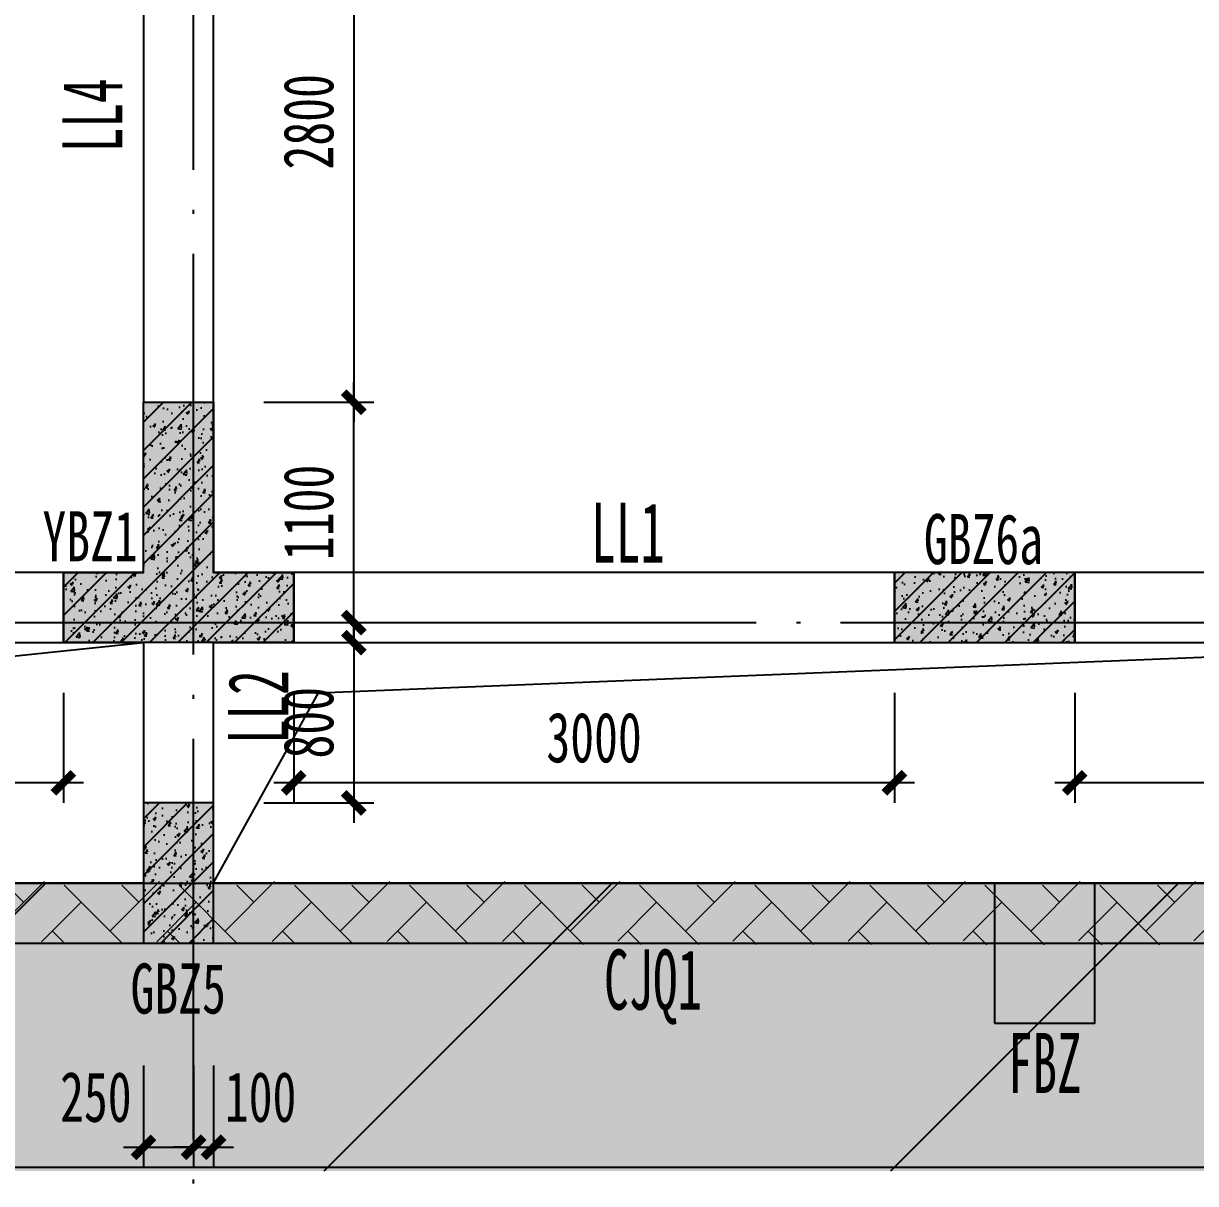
# Model space of a CAD drawing. Extents: x -3200781797 to -8106663, y 494714 to 1244925.
# Drawn here: x -8168100 to -8162247, y 519439 to 525230 of the extents above; entities that cross this region are included whole.
import ezdxf
from ezdxf.xclip import XClip

# ---------------------------------------------------------------- set-up
doc = ezdxf.new("R2010")
doc.units = 0
doc.header["$LTSCALE"] = 1000
doc.header["$MEASUREMENT"] = 0
doc.header["$XCLIPFRAME"] = 0
for name, pattern in [('3#-轴线$0$DOTE', [2.4200000000000004, 2, -0.2, 0.02, -0.2]), ('3#4#5#模板$0$CONTINOUS', [0]), ('DASH', [0.35, 0.25, -0.1])]:
    doc.linetypes.add(name, pattern=pattern)
doc.layers.get('Defpoints').update_dxf_attribs({"color": 30, "linetype": 'DASH'})
for name, color, linetype in [('3#-B1$0$S-SLAB-HOLE', 5, 'Continuous'), ('3#-B1$0$S-WALL', 40, 'Continuous'), ('3#-B1$0$S-WALL-BEAM', 120, 'Continuous'), ('3#-B1$0$S-WALL-HATC', 253, 'Continuous'), ('3#-轴线$0$A-ANNO-DOTE', 10, '3#-轴线$0$DOTE'), ('3#4#5#模板$0$S-ANNO-TEXT', 7, 'Continuous'), ('3#4#5#模板$0$S-SLAB-TEXT', 120, 'Continuous'), ('3#4#5#模板$0$S-WALL-COLU', 252, '3#4#5#模板$0$CONTINOUS'), ('3#4#5#模板$0$S-WALL-COLU-HATC', 16, 'Continuous'), ('3#4#5#模板$0$THIN', 7, 'Continuous'), ('DIM', 3, 'Continuous'), ('S-PC-FQ-WYQ', 4, 'Continuous'), ('S-WALL-BEAM-TEXT', 2, 'Continuous'), ('S-WALL-COLU-TEXT', 2, 'Continuous'), ('S-WALL-DIMS', 50, 'Continuous'), ('地库模板$0$HATCH', 254, 'Continuous'), ('地库模板$0$pt墙体$0$WALL', 7, 'Continuous'), ('地库模板$0$PUB_HATCH', 16, 'Continuous'), ('地库模板$0$墙体$0$墙体$0$墙体$0$A-WALL-CONC', 40, 'Continuous'), ('地库模板$0$柱子$0$柱子$0$柱子$0$A-COLU-CONC', 9, 'Continuous')]:
    doc.layers.add(name, color=color, linetype=linetype)
for name, color, linetype, lineweight in [('WALL-TEXT', 2, 'Continuous', 25), ('地库模板$0$S-SLAB-LOWE-HATC', 193, 'Continuous', 18), ('地库模板$0$S-WALL-CCAD-IPW', 150, 'Continuous', 15)]:
    doc.layers.add(name, color=color, linetype=linetype, lineweight=lineweight)
doc.styles.add('TSSD_Dimension', font='', dxfattribs={"width": 0.7})
doc.styles.add('楷体', font='', dxfattribs={"width": 0.6})
doc.styles.add('楷体GB312', font='', dxfattribs={"width": 0.8})
doc.styles.get('TSSD_Dimension').set_extended_font_data('KaiTi_GB2312')
doc.styles.get('楷体').set_extended_font_data('KaiTi_GB2312')
doc.styles.get('楷体GB312').set_extended_font_data('楷体_GB2312')
doc.dimstyles.new('TSSD_100_100', dxfattribs={"dimtxt": 250, "dimasz": 100, "dimexe": 100, "dimexo": 250, "dimgap": 100, "dimtad": 1, "dimdec": 0, "dimzin": 0, "dimdsep": 46, "dimtxsty": 'TSSD_Dimension', "dimblk": 'ARCHTICK', "dimcen": 0, "dimdle": 100, "dimclrt": 7, "dimadec": 0, "dimazin": 0, "dimtfac": 1, "dimtdec": 0, "dimtix": 1, "dimtmove": 2, "dimatfit": 3, "dimfxl": 1, "dimtolj": 1, "dimtzin": 0, "dimarcsym": 0})

# ---------------------------------------------------------------- blocks, each defined once
blk = doc.blocks.new('q1')
at = {"layer": 'WALL-TEXT', "style": '楷体', "width": 0.6}
blk.add_text('CJQ1', height=300, dxfattribs=at).set_placement((-8162483.955774874, 456858.0599124731))
blk = doc.blocks.new('_ArchTick')
at = {"color": 0, "linetype": 'ByBlock', "const_width": 0.4}
blk.add_lwpolyline([(-0.5, -0.5), (0.5, 0.5)], dxfattribs=at)
blk = doc.blocks.new('*D272')
at = {"layer": 'Defpoints', "color": 0, "transparency": 16777216}
for p in [(-8166750.435511564, 522139.3897460625), (-8163750.435511564, 522139.3897460625), (-8166750.435511564, 521439.3897460625)]:
    blk.add_point(p, dxfattribs=at)
at = {"layer": 'S-WALL-DIMS', "color": 0, "lineweight": -2, "transparency": 16777216}
for p, q in [((-8166750.435511564, 521889.3897460625), (-8166750.435511564, 521339.3897460625)), ((-8163750.435511564, 521889.3897460625), (-8163750.435511564, 521339.3897460625)), ((-8163650.435511564, 521439.3897460625), (-8166850.435511564, 521439.3897460625))]:
    blk.add_line(p, q, dxfattribs=at)
at = {"layer": 'S-WALL-DIMS', "color": 0, "lineweight": -2, "transparency": 16777216, "xscale": 100, "yscale": 100, "zscale": 100, "rotation": 180}
blk.add_blockref('_ArchTick', (-8166750.435511564, 521439.3897460625), dxfattribs=at)
at = {"layer": 'S-WALL-DIMS', "color": 0, "lineweight": -2, "transparency": 16777216, "xscale": 100, "yscale": 100, "zscale": 100}
blk.add_blockref('_ArchTick', (-8163750.435511564, 521439.3897460625), dxfattribs=at)
at = {"layer": 'S-WALL-DIMS', "color": 7, "transparency": 16777216, "insert": (-8165250.435511564, 521664.3897460625), "char_height": 250, "attachment_point": 5, "style": 'TSSD_Dimension'}
blk.add_mtext('\\A1;3000', dxfattribs=at)
blk = doc.blocks.new('*D112')
at = {"layer": 'Defpoints', "color": 0, "transparency": 16777216}
for p in [(-8170100.435511564, 522139.3897460625), (-8167900.435511564, 522139.3897460625), (-8170100.435511564, 521439.3897460625)]:
    blk.add_point(p, dxfattribs=at)
at = {"layer": 'S-WALL-DIMS', "color": 0, "lineweight": -2, "transparency": 16777216}
for p, q in [((-8170100.435511564, 521889.3897460625), (-8170100.435511564, 521339.3897460625)), ((-8167900.435511564, 521889.3897460625), (-8167900.435511564, 521339.3897460625)), ((-8167800.435511564, 521439.3897460625), (-8170200.435511564, 521439.3897460625))]:
    blk.add_line(p, q, dxfattribs=at)
at = {"layer": 'S-WALL-DIMS', "color": 0, "lineweight": -2, "transparency": 16777216, "xscale": 100, "yscale": 100, "zscale": 100, "rotation": 180}
blk.add_blockref('_ArchTick', (-8170100.435511564, 521439.3897460625), dxfattribs=at)
at = {"layer": 'S-WALL-DIMS', "color": 0, "lineweight": -2, "transparency": 16777216, "xscale": 100, "yscale": 100, "zscale": 100}
blk.add_blockref('_ArchTick', (-8167900.435511564, 521439.3897460625), dxfattribs=at)
at = {"layer": 'S-WALL-DIMS', "color": 7, "transparency": 16777216, "insert": (-8169000.435511564, 521664.3897460625), "char_height": 250, "attachment_point": 5, "style": 'TSSD_Dimension'}
blk.add_mtext('\\A1;2200', dxfattribs=at)
blk = doc.blocks.new('*D144')
at = {"layer": 'Defpoints', "color": 0, "transparency": 16777216}
for p in [(-8162850.435511564, 522139.3897460625), (-8160850.435511563, 522139.3897460625), (-8162850.435511564, 521439.3897460625)]:
    blk.add_point(p, dxfattribs=at)
at = {"layer": 'S-WALL-DIMS', "color": 0, "lineweight": -2, "transparency": 16777216}
for p, q in [((-8162850.435511564, 521889.3897460625), (-8162850.435511564, 521339.3897460625)), ((-8160850.435511563, 521889.3897460625), (-8160850.435511563, 521339.3897460625)), ((-8160750.435511563, 521439.3897460625), (-8162950.435511564, 521439.3897460625))]:
    blk.add_line(p, q, dxfattribs=at)
at = {"layer": 'S-WALL-DIMS', "color": 0, "lineweight": -2, "transparency": 16777216, "xscale": 100, "yscale": 100, "zscale": 100, "rotation": 180}
blk.add_blockref('_ArchTick', (-8162850.435511564, 521439.3897460625), dxfattribs=at)
at = {"layer": 'S-WALL-DIMS', "color": 0, "lineweight": -2, "transparency": 16777216, "xscale": 100, "yscale": 100, "zscale": 100}
blk.add_blockref('_ArchTick', (-8160850.435511563, 521439.3897460625), dxfattribs=at)
at = {"layer": 'S-WALL-DIMS', "color": 7, "transparency": 16777216, "insert": (-8161850.435511563, 521664.3897460625), "char_height": 250, "attachment_point": 5, "style": 'TSSD_Dimension'}
blk.add_mtext('\\A1;2000', dxfattribs=at)
blk = doc.blocks.new('*D195')
at = {"layer": 'Defpoints', "color": 0, "transparency": 16777216}
for p in [(-8167150.435511568, 522139.3897460627), (-8167150.435511568, 521339.3897460627), (-8166450.435511646, 521339.3897460627)]:
    blk.add_point(p, dxfattribs=at)
at = {"layer": 'S-WALL-DIMS', "color": 0, "lineweight": -2, "transparency": 16777216}
for p, q in [((-8166450.435511646, 522239.3897460627), (-8166450.435511646, 521239.3897460627)), ((-8166900.435511568, 522139.3897460627), (-8166350.435511646, 522139.3897460627)), ((-8166900.435511568, 521339.3897460627), (-8166350.435511646, 521339.3897460627))]:
    blk.add_line(p, q, dxfattribs=at)
at = {"layer": 'S-WALL-DIMS', "color": 0, "lineweight": -2, "transparency": 16777216, "xscale": 100, "yscale": 100, "zscale": 100}
for p, rotation in [((-8166450.435511646, 522139.3897460627), 90), ((-8166450.435511646, 521339.3897460627), 270)]:
    blk.add_blockref('_ArchTick', p, dxfattribs=dict(at, rotation=rotation))
at = {"layer": 'S-WALL-DIMS', "color": 7, "transparency": 16777216, "insert": (-8166675.435511644, 521739.3897460649), "char_height": 250, "attachment_point": 5, "rotation": 90, "style": 'TSSD_Dimension'}
blk.add_mtext('\\A1;800', dxfattribs=at)
blk = doc.blocks.new('*D64')
at = {"layer": 'Defpoints', "color": 0, "transparency": 16777216}
for p in [(-8167150.435511568, 526139.3897460627), (-8167150.435511568, 523339.3897460627), (-8166450.435511646, 523339.3897460627)]:
    blk.add_point(p, dxfattribs=at)
at = {"layer": 'S-WALL-DIMS', "color": 0, "lineweight": -2, "transparency": 16777216}
for p, q in [((-8166450.435511646, 526239.3897460627), (-8166450.435511646, 523239.3897460627)), ((-8166900.435511568, 526139.3897460627), (-8166350.435511646, 526139.3897460627)), ((-8166900.435511568, 523339.3897460627), (-8166350.435511646, 523339.3897460627))]:
    blk.add_line(p, q, dxfattribs=at)
at = {"layer": 'S-WALL-DIMS', "color": 0, "lineweight": -2, "transparency": 16777216, "xscale": 100, "yscale": 100, "zscale": 100}
for p, rotation in [((-8166450.435511646, 526139.3897460627), 90), ((-8166450.435511646, 523339.3897460627), 270)]:
    blk.add_blockref('_ArchTick', p, dxfattribs=dict(at, rotation=rotation))
at = {"layer": 'S-WALL-DIMS', "color": 7, "transparency": 16777216, "insert": (-8166675.435511644, 524739.3897460649), "char_height": 250, "attachment_point": 5, "rotation": 90, "style": 'TSSD_Dimension'}
blk.add_mtext('\\A1;2800', dxfattribs=at)
blk = doc.blocks.new('*D66')
at = {"layer": 'Defpoints', "color": 0, "transparency": 16777216}
for p in [(-8167150.435511568, 523339.3897460627), (-8166450.435511646, 523339.3897460627), (-8167150.435511568, 522239.3897460627)]:
    blk.add_point(p, dxfattribs=at)
at = {"layer": 'S-WALL-DIMS', "color": 0, "lineweight": -2, "transparency": 16777216}
for p, q in [((-8166450.435511646, 522139.3897460627), (-8166450.435511646, 523439.3897460627)), ((-8166900.435511568, 523339.3897460627), (-8166350.435511646, 523339.3897460627)), ((-8166900.435511568, 522239.3897460627), (-8166350.435511646, 522239.3897460627))]:
    blk.add_line(p, q, dxfattribs=at)
at = {"layer": 'S-WALL-DIMS', "color": 0, "lineweight": -2, "transparency": 16777216, "xscale": 100, "yscale": 100, "zscale": 100}
for p, rotation in [((-8166450.435511646, 523339.3897460627), 90), ((-8166450.435511646, 522239.3897460627), 270)]:
    blk.add_blockref('_ArchTick', p, dxfattribs=dict(at, rotation=rotation))
at = {"layer": 'S-WALL-DIMS', "color": 7, "transparency": 16777216, "insert": (-8166675.435511644, 522789.3897460649), "char_height": 250, "attachment_point": 5, "rotation": 90, "style": 'TSSD_Dimension'}
blk.add_mtext('\\A1;1100', dxfattribs=at)
blk = doc.blocks.new('xpl-3#')
at = {"layer": 'S-WALL-BEAM-TEXT', "style": '楷体', "width": 0.6}
blk.add_text('FBZ', height=300, dxfattribs=at).set_placement((-8157597.115279887, 462727.6628574653))
blk = doc.blocks.new('an-3-b1')
at = {"layer": 'S-WALL-COLU-TEXT', "style": '楷体GB312', "width": 0.7}
for s, p in [('YBZ1', (-7968005.244015201, 522545.0610582524)), ('GBZ6a', (-7963603.754885375, 522531.2153511853)), ('GBZ5', (-7967565.174452743, 520287.5591502151))]:
    blk.add_text(s, height=250, dxfattribs=at).set_placement(p)
blk = doc.blocks.new('*D876')
at = {"layer": 'Defpoints', "color": 0, "transparency": 16777216}
for p in [(41050, -113649.4747134217), (41300, -113649.4747134217), (41300, -114307.5941339161)]:
    blk.add_point(p, dxfattribs=at)
at = {"layer": 'DIM', "color": 0, "lineweight": -2, "transparency": 16777216}
for p, q in [((41050, -113899.4747134217), (41050, -114407.5941339161)), ((41300, -113899.4747134217), (41300, -114407.5941339161)), ((40950, -114307.5941339161), (41400, -114307.5941339161))]:
    blk.add_line(p, q, dxfattribs=at)
at = {"layer": 'DIM', "color": 0, "lineweight": -2, "transparency": 16777216, "xscale": 100, "yscale": 100, "zscale": 100, "rotation": 180}
blk.add_blockref('_ArchTick', (41050, -114307.5941339161), dxfattribs=at)
at = {"layer": 'DIM', "color": 0, "lineweight": -2, "transparency": 16777216, "xscale": 100, "yscale": 100, "zscale": 100}
blk.add_blockref('_ArchTick', (41300, -114307.5941339161), dxfattribs=at)
at = {"layer": 'DIM', "color": 7, "transparency": 16777216, "insert": (40811.91891891882, -114057.5941339161), "char_height": 250, "attachment_point": 5, "style": 'TSSD_Dimension'}
blk.add_mtext('\\A1;250', dxfattribs=at)
blk = doc.blocks.new('*D877')
at = {"layer": 'Defpoints', "color": 0, "transparency": 16777216}
for p in [(41300, -113649.4747134217), (41400, -113649.4747134217), (41400, -114307.5941339161)]:
    blk.add_point(p, dxfattribs=at)
at = {"layer": 'DIM', "color": 0, "lineweight": -2, "transparency": 16777216}
for p, q in [((41300, -113899.4747134217), (41300, -114407.5941339161)), ((41400, -113899.4747134217), (41400, -114407.5941339161)), ((41300, -114307.5941339161), (41200, -114307.5941339161)), ((41300, -114307.5941339161), (41400, -114307.5941339161)), ((41400, -114307.5941339161), (41500, -114307.5941339161))]:
    blk.add_line(p, q, dxfattribs=at)
at = {"layer": 'DIM', "color": 0, "lineweight": -2, "transparency": 16777216, "xscale": 100, "yscale": 100, "zscale": 100}
blk.add_blockref('_ArchTick', (41300, -114307.5941339161), dxfattribs=at)
at = {"layer": 'DIM', "color": 0, "lineweight": -2, "transparency": 16777216, "xscale": 100, "yscale": 100, "zscale": 100, "rotation": 180}
blk.add_blockref('_ArchTick', (41400, -114307.5941339161), dxfattribs=at)
at = {"layer": 'DIM', "color": 7, "transparency": 16777216, "insert": (41634.67567567527, -114057.5941339161), "char_height": 250, "attachment_point": 5, "style": 'TSSD_Dimension'}
blk.add_mtext('\\A1;100', dxfattribs=at)
blk = doc.blocks.new('3#-轴线')
at = {"layer": '3#-轴线$0$A-ANNO-DOTE'}
for points in [[(3450, -16100), (3450, -3200)], [(-3000, -11100), (44800, -11100)]]:
    blk.add_lwpolyline(points, dxfattribs=at)
blk = doc.blocks.new('3#-B1')
at = {"layer": '3#-B1$0$S-WALL-HATC'}
for points in [[(3362.5, -11025), (3550, -10850), (3550, -10000), (3200, -10000), (3200, -10850)], [(3200, -10850), (2799.999999999913, -10850), (2799.999999999913, -11200), (3150, -11200), (3362.5, -11025)], [(3550, -11200), (3949.999999999913, -11200), (3949.999999999913, -10850), (3550, -10850), (3362.5, -11025)], [(6950.000000000087, -11200), (7850, -11200), (7850, -10850), (6950.000000000087, -10850)], [(3150, -11200), (3550, -11200), (3362.5, -11025)], [(3550, -12400), (3550, -12000), (3200, -12000), (3200, -12400), (3383.333333333343, -12483.33333333334)], [(200, -12400), (-100, -12700), (3450, -12700), (3383.333333333343, -12483.33333333334), (3200, -12400)], [(3383.333333333343, -12483.33333333334), (3450, -12700), (10600, -12700), (10300, -12400), (3550, -12400)]]:
    blk.add_hatch(color=256, dxfattribs=at).paths.add_polyline_path(points)
at = {"layer": '3#-B1$0$S-SLAB-HOLE'}
for points in [[(200, -12400), (600.0975240743719, -11470.52820383961), (3200, -11200)], [(3550, -12400), (4073.637355633778, -11450.35212372034), (10300, -11200)]]:
    blk.add_lwpolyline(points, dxfattribs=at)
at = {"layer": '3#-B1$0$S-WALL'}
for p, q in [((3200, -10850), (3200, -10000)), ((3200, -10000), (3550, -10000)), ((3550, -10850), (3550, -10000)), ((3200, -10850), (2799.999999999913, -10850)), ((2799.999999999913, -10850), (2799.999999999913, -11200)), ((3949.999999999913, -10850), (3550, -10850)), ((3949.999999999913, -11200), (3949.999999999913, -10850)), ((7850, -10850), (6950.000000000087, -10850)), ((6950.000000000087, -10850), (6950.000000000087, -11200)), ((7850, -11200), (7850, -10850)), ((2799.999999999913, -11200), (3200, -11200)), ((3550, -11200), (3200, -11200)), ((3550, -11200), (3949.999999999913, -11200)), ((6950.000000000087, -11200), (7850, -11200)), ((3550, -12000), (3200, -12000)), ((3200, -12000), (3200, -12400)), ((3550, -12400), (3550, -12000)), ((200, -12400), (3200, -12400)), ((3550, -12400), (10300, -12400)), ((-100, -12700), (10600, -12700))]:
    blk.add_line(p, q, dxfattribs=at)
at = {"layer": '3#-B1$0$S-WALL-BEAM'}
for p, q in [((3200, -11200), (3200, -12000)), ((3550, -12000), (3550, -11200))]:
    blk.add_line(p, q, dxfattribs=at)
for points in [[(3200, -10000), (3550, -10000), (3550, -7200), (3200, -7200)], [(700, -11200), (2799.999999999913, -11200), (2799.999999999913, -10850), (700, -10850)], [(3949.999999999913, -11200), (6950.000000000087, -11200), (6950.000000000087, -10850), (3949.999999999913, -10850)], [(7850, -11200), (9850.000000001077, -11200), (9850.000000001077, -10850), (7850, -10850)]]:
    blk.add_lwpolyline(points, close=True, dxfattribs=at)
at = {"layer": '3#-B1$0$S-SLAB-HOLE'}
blk.add_blockref('3#-轴线', (0, 0), dxfattribs=at)
blk = doc.blocks.new('地库模板$0$_FZH')
blk.add_lwpolyline([(-0.5, -0.5), (0.5, -0.5), (0.5, 0.5), (-0.5, 0.5)], close=True)
at = {"layer": '地库模板$0$PUB_HATCH'}
blk.add_solid([(-0.5, -0.5), (0.5, -0.5), (-0.5, 0.5), (0.5, 0.5)], dxfattribs=at)
blk = doc.blocks.new('地库模板$0$结构柱')
at = {"layer": '地库模板$0$柱子$0$柱子$0$柱子$0$A-COLU-CONC', "xscale": 500, "yscale": 700, "zscale": 700}
blk.add_blockref('地库模板$0$_FZH', (525308349.6349589, 299494709.9501054, -6.981273956751038e-09), dxfattribs=at)
blk = doc.blocks.new('地库模板$0$B1墙')
at = {"layer": '地库模板$0$S-SLAB-LOWE-HATC'}
h = blk.add_hatch(dxfattribs=at)
h.set_pattern_fill('HEX', color=256, scale=150)
h.set_pattern_definition([(0, (4200.075412988663, -94190.0647560358), (0, 824.8889999999999), [476.25, -952.5]), (120, (4200.075412988663, -94190.0647560358), (-714.3748293023417, -412.4444999999998), [476.2499999999879, -952.4999999999759]), (59.99999999999999, (4676.325412988663, -94190.0647560358), (-714.3748293023417, 412.4445000000001), [476.25, -952.5])])
h.paths.add_polyline_path([(83900.09546113014, -73090.11121165752), (83900.09546113014, -60590.1111638546), (76700.00097072124, -60590.1111638546), (76700.00097072124, -57939.90259093046), (69050.00180190802, -57939.90259093046), (69050.00180190802, -60590.11876803637), (62250.00214743614, -60590.11851984262), (62250.00207620859, -62540.11850899458), (60050.00207614899, -62540.11850899458), (60050.00207608938, -67089.99611783028), (59250.00207608938, -67089.99611783028), (59250.00207608938, -68789.99611753225), (57450.87079411745, -68789.99611711502), (57450.00207608938, -70791.01439213753), (46249.99864882231, -70791.01439225674), (46249.99864882231, -67691.01439225674), (43599.99864882231, -67691.01439225674), (43599.99864882231, -70791.01439225674), (28299.99864882231, -70791.01439225674), (28299.99864882231, -67691.01439225674), (25649.99864882231, -67691.01439225674), (25649.99864882231, -70790.11121165752), (14949.99864882231, -70790.11121165752), (14949.99864882231, -64039.99925816059), (12950.65376424789, -64039.99925816059), (12950.65376394987, -62190.00523895025), (11300.00041282177, -62190.00643664598), (11299.99979871511, -60390.00719583035), (6300.009561240673, -60390.0037817359), (6300.006379067898, -63490.00004148483), (4200.064873576164, -63490.00525665283), (4200.075412988663, -94190.0647560358), (30500.00090563297, -94190.0647560358), (30500.00132483244, -87189.99611711502), (58400.19225078821, -87189.19145864248), (58400.19225078821, -85990.11121165752), (61200.19224727154, -85990.11121165752), (61200.19224727154, -82790.11121165752), (70400.19224727154, -82790.11121165752), (70400.19224727154, -82190.11121165752), (73800.19224727154, -82190.11121165752), (73800.19224727154, -82790.11121165752), (82300.19224727154, -82790.11121165752), (82299.77588760853, -96449.99611711502), (107150.0007142425, -96449.99611711502), (107150.0011600256, -89499.99341702461), (149099.9992355704, -89499.99610811472), (149099.9992157817, -74390.09370613098), (147500.0042831302, -74390.09392184019), (147500.0034233332, -72590.09677255154), (147249.9990915656, -72590.09624493122), (147250.002892077, -70790.11121195555), (136500.0954611301, -70790.11121165752), (136500.0954611301, -69290.11121171713), (133850.0954611301, -69290.11121171713), (133850.0954611897, -70790.11121165752), (126000.0954611301, -70790.11121165752), (126000.0954611301, -73090.11121165752), (118150.0954610705, -73090.11121165752), (118150.0954611301, -69990.11121165752), (115500.0954611301, -69990.11121165752), (115500.0954610705, -73089.99611705542), (97250.09546113014, -73089.99611711502), (97250.09546113014, -69990.11121165752), (94600.09546113014, -69990.11121165752), (94600.09546107054, -73090.11121213436)])
at = {"layer": '地库模板$0$S-WALL-CCAD-IPW'}
h = blk.add_hatch(dxfattribs=at)
h.set_pattern_fill('AR-HBONE', color=256, scale=2, style=0)
h.set_pattern_definition([(45, (-525585599.6341744, -299565550.9644977), (0, 287.3681958742129), [609.6, -203.2]), (135, (-525585455.9501744, -299565407.2804977), (2.842170943040401e-14, 287.3681958742129), [609.6, -203.2])])
h.paths.add_polyline_path([(25649.99864882231, -70790.11121165752), (25649.99864882231, -67691.01439225674), (25349.99864882231, -67691.01439225674), (25349.99864882231, -70491.01439225674), (18199.99864882231, -70491.01439225674), (15249.99864882231, -70491.01439225674), (15249.99864882231, -64039.9986115694), (14949.99864882231, -64039.99925816059), (14949.99864882231, -70791.01439225674)])
at = {"layer": '地库模板$0$S-SLAB-LOWE-HATC', "const_width": 0.5}
blk.add_lwpolyline([(58400.19225078821, -87189.19145864248), (30500.00132483244, -87189.99611711502), (30500.00090563297, -94190.0647560358), (4200.075412988663, -94190.0647560358), (4200.064873576164, -63490.00525665283), (6300.006379067898, -63490.00004148483), (6300.009561240673, -60390.0037817359), (11299.99979871511, -60390.00719583035), (11300.00041282177, -62190.00643664598), (12950.65376394987, -62190.00523895025), (12950.65376424789, -64039.99925816059), (14949.99864882231, -64039.99925816059), (14949.99864882231, -70790.11121165752), (25649.99864882231, -70790.11121165752), (25649.99864882231, -67691.01439225674), (28299.99864882231, -67691.01439225674), (28299.99864882231, -70791.01439225674), (43599.99864882231, -70791.01439225674), (43599.99864882231, -67691.01439225674), (46249.99864882231, -67691.01439225674), (46249.99864882231, -70791.01439225674), (57450.00207608938, -70791.01439213753)], dxfattribs=at)
at = {"layer": '地库模板$0$S-WALL-CCAD-IPW', "const_width": 0.25}
blk.add_lwpolyline([(15249.99864882231, -64039.9986115694), (15249.99864882231, -70491.01439225674), (18199.99864882231, -70491.01439225674), (18199.99864882231, -70491.01439225674), (25349.99864882231, -70491.01439225674), (25349.99864882231, -67691.01439225674), (25649.99864882231, -67691.01439225674), (25649.99864882231, -70790.11121165752), (14949.99864882231, -70791.01439225674), (14949.99864882231, -64039.99925816059)], close=True, dxfattribs=at)
blk = doc.blocks.new('地库模板')
at = {"layer": '地库模板$0$HATCH'}
h = blk.add_hatch(dxfattribs=at)
h.set_pattern_fill('METAL', color=256, scale=500, style=0)
h.set_pattern_definition([(45, (0, 0), (-1414.213562373095, 1414.213562373095), [])])
h.paths.add_polyline_path([(525942549.6328276, 299507559.95017), (525942549.6328232, 299505260.8459888), (525942249.6328232, 299505260.845987), (525942249.6328232, 299495059.9501054), (525932149.6328232, 299495059.95017), (525932149.6328232, 299498159.9501054), (525928899.6328232, 299498159.9501054), (525928899.6328253, 299495059.95017), (525914199.6328456, 299495059.9502311), (525914199.6328233, 299495059.95017), (525914199.6328232, 299498159.9501054), (525910949.6328232, 299498159.9501054), (525910949.6328188, 299495059.9502311), (525910949.6328232, 299495059.95017), (525900849.6328232, 299495059.95017), (525900849.6328232, 299505460.9574872), (525900549.6329122, 299505460.9586945), (525900549.6329122, 299469960.4192083), (525946799.8261207, 299469960.4192083), (525946799.8261293, 299472910.4192069), (525943999.8261285, 299472910.4191903), (525943999.8260754, 299478060.9683806), (525944299.8267708, 299478060.9683806), (525944299.8260349, 299479260.8526928), (525947099.8274053, 299479260.8538793), (525947099.825438, 299482460.8525041), (525956399.730298, 299482460.8540679), (525956399.9225454, 299482860.853286), (525958999.8264217, 299482860.853286), (525958999.8264217, 299482460.853286), (525967599.8264217, 299482460.853286), (525967599.8264217, 299469960.4192083), (526034999.629934, 299469960.4192083), (526034999.6320881, 299507260.6369975), (526032800.8073006, 299507246.231072), (526032800.8079108, 299495045.1106799), (526022399.7296355, 299495059.9501054), (526022399.7296356, 299496560.853286), (526019149.7296355, 299496560.853286), (526019149.7296355, 299495059.9501054), (526011299.7296355, 299495059.9501054), (526011299.7296355, 299492810.853286), (526004049.7296355, 299492810.853286), (526004049.7296355, 299495860.853286), (526000799.7296355, 299495860.853286), (526000799.7296355, 299492760.853286), (525983149.7296356, 299492760.853286), (525983149.7296355, 299495860.853286), (525979899.7296356, 299495860.853286), (525979899.7296355, 299492760.853286), (525969799.7296355, 299492760.853286), (525969799.7297168, 299505260.853286), (525978149.7296355, 299505262.1129352), (525978149.7296355, 299510210.853286), (525981249.7296355, 299510210.853286), (525981249.7296355, 299505260.853286), (525999049.7296355, 299505260.853286), (525999049.7296355, 299510210.853286), (526002149.7296355, 299510210.853286), (526002149.7296359, 299505260.853286), (526012399.7296355, 299505260.853286), (526012399.7296355, 299507560.853286), (526021099.711919, 299507560.853286), (526021099.7296355, 299510450.4192083), (526021099.7296355, 299510655.9275637), (526021099.711919, 299510660.3375743), (526021099.711919, 299511210.853286), (526022649.6343589, 299511210.853286), (526024149.7296355, 299511210.853286), (526024149.729446, 299507800.5391532), (526024149.7296356, 299507800.5390553), (526024149.7296356, 299507562.1129352), (526034999.6313393, 299507460.8543122), (526032799.7296355, 299558251.0002456), (526012199.6339587, 299558251.0002456), (526012199.6339587, 299560451.0002456), (525961899.6336578, 299560451.0002456), (525961899.6336578, 299574950.5661679), (525946349.6329122, 299574950.5642042), (525946349.6329122, 299560450.9982819), (525900549.6329122, 299560450.9982819), (525900549.6329122, 299507559.95017), (525909099.6328232, 299507561.2121011), (525909099.6328232, 299510609.95017), (525912949.6328232, 299510609.95017), (525912949.6328233, 299507559.95017), (525930149.6328233, 299507559.95017), (525930149.6328232, 299510609.95017), (525933949.6328232, 299510609.95017), (525933949.6328233, 299507559.95017)])
at = {"layer": '地库模板$0$pt墙体$0$WALL', "elevation": 6.981273997616174e-09}
blk.add_lwpolyline([(525930149.6328233, 299507559.95017), (525912949.6328233, 299507559.95017), (525912949.6328232, 299510609.95017), (525909099.6328232, 299510609.95017), (525909099.6328232, 299507561.2121011), (525900549.6328232, 299507559.95017), (525900549.6328232, 299505460.9586945), (525900849.6328232, 299505460.9574872), (525900849.6328232, 299495059.95017), (525910949.6328232, 299495059.95017), (525910949.6328188, 299495059.9502311), (525910949.6328232, 299498159.9501054), (525914199.6328232, 299498159.9501054), (525914199.6328233, 299495059.95017), (525914199.6328456, 299495059.9502311), (525928899.6328232, 299495059.95017)], dxfattribs=at)
blk.add_blockref('地库模板$0$结构柱', (600000, 5.960464477539062e-08, 6.98127395675104e-09))
at = {"layer": '地库模板$0$墙体$0$墙体$0$墙体$0$A-WALL-CONC'}
blk.add_blockref('地库模板$0$B1墙', (525885599.6341744, 299565550.9644977), dxfattribs=at)
blk = doc.blocks.new('Q-BIM')
at = {"layer": 'DIM'}
for base, p1, p2, picture, middle in [((41300, -114307.5941339161), (41050, -113649.4747134217), (41300, -113649.4747134217), '*D876', (40811.91891891882, -114057.5941339161)), ((41400, -114307.5941339161), (41300, -113649.4747134217), (41400, -113649.4747134217), '*D877', (41634.67567567527, -114057.5941339161))]:
    dim = blk.add_linear_dim(base=base, p1=p1, p2=p2, dimstyle='TSSD_100_100', dxfattribs=at)
    dim.commit()
    dim.dimension.update_dxf_attribs({"geometry": picture, "text_midpoint": middle, "dimtype": 128})

msp = doc.modelspace()

# ---------------------------------------------------------------- hatches: boundary and pattern name
at = {"layer": '3#4#5#模板$0$S-WALL-COLU-HATC'}
h = msp.add_hatch(dxfattribs=at)
h.set_pattern_fill('ARMORED', color=256, scale=10, style=0)
h.set_pattern_definition([(49.99999999999999, (-2740.888955173083, 62428.383306704), (143.4520365201507, -12.55042699651902), [15, -165]), (355, (-2740.888955173083, 62428.383306704), (-27.7502667226, 150.4384267400024), [12, -132]), (100.4514, (-2728.934619173408, 62427.33743870398), (115.7018763428043, 137.8879084121907), [12.748038, -140.2284224]), (46.18420000000002, (-2740.888955173083, 62468.383306704), (213.4482097251289, -33.10380286580362), [22.5, -247.5]), (96.6356, (-2723.101606173441, 62465.62464530393), (186.9325411097407, 194.8235741800883), [19.1220576, -210.3426]), (351.1842, (-2740.888955173083, 62468.383306704), (186.9323890267254, 194.8237201850649), [18, -198]), (21, (-2720.888955173083, 62458.383306704), (119.3814104236923, -80.52377813306776), [15, -165]), (326.0000000000001, (-2720.888955173083, 62458.383306704), (48.66306638431634, 145.0300090093706), [12, -132]), (71.4514, (-2710.940508573316, 62451.67298550403), (168.044525716298, 64.50609934199048), [12.748038, -140.2284224]), (37.50000000000001, (-2740.888955173083, 62428.383306704), (2.431971063458134, 66.5787707662623), [0, -130.4, 0, -134, 0, -132.5]), (7.499999999999999, (-2740.888955173083, 62428.383306704), (52.61390748842972, 78.88234237647205), [0, -76.39999999999999, 0, -127.4, 0, -50.5]), (327.5, (-2785.48895517271, 62428.383306704), (106.7644872344818, -4.510974346875951), [0, -50, 0, -156, 0, -207]), (317.5, (-2805.48895517271, 62428.383306704), (116.6372338684772, 20.02099646646354), [0, -65, 0, -103.6, 0, -147]), (45, (-2740.888955173083, 62428.383306704), (-70.71067811865476, 70.71067811865476), [])])
h.paths.add_polyline_path([(-8167074.435511587, 522489.3897460624), (-8166750.435511587, 522489.3897460624), (-8166750.435511587, 522139.3897460624), (-8167899.435511587, 522139.3897460624), (-8167899.435511587, 522489.3897460624), (-8167500.435511587, 522489.3897460625), (-8167500.435511587, 523339.3897460624), (-8167150.435511587, 523339.3897460624), (-8167150.435511587, 522489.3897460625)])
h = msp.add_hatch(dxfattribs=at)
h.set_pattern_fill('ARMORED', color=256, scale=10, style=0)
h.set_pattern_definition([(49.99999999999999, (-1841.873330173083, 63299.26156865759), (143.4520365201507, -12.55042699651902), [15, -165]), (355, (-1841.873330173083, 63299.26156865759), (-27.7502667226, 150.4384267400024), [12, -132]), (100.4514, (-1829.918994173408, 63298.21570065757), (115.7018763428043, 137.8879084121907), [12.748038, -140.2284224]), (46.18420000000002, (-1841.873330173083, 63339.26156865759), (213.4482097251289, -33.10380286580362), [22.5, -247.5]), (96.6356, (-1824.085981173441, 63336.50290725753), (186.9325411097407, 194.8235741800883), [19.1220576, -210.3426]), (351.1842, (-1841.873330173083, 63339.26156865759), (186.9323890267254, 194.8237201850649), [18, -198]), (21, (-1821.873330173083, 63329.26156865759), (119.3814104236923, -80.52377813306776), [15, -165]), (326.0000000000001, (-1821.873330173083, 63329.26156865759), (48.66306638431634, 145.0300090093706), [12, -132]), (71.4514, (-1811.924883573316, 63322.55124745762), (168.044525716298, 64.50609934199048), [12.748038, -140.2284224]), (37.50000000000001, (-1841.873330173083, 63299.26156865759), (2.431971063458134, 66.5787707662623), [0, -130.4, 0, -134, 0, -132.5]), (7.499999999999999, (-1841.873330173083, 63299.26156865759), (52.61390748842972, 78.88234237647205), [0, -76.39999999999999, 0, -127.4, 0, -50.5]), (327.5, (-1886.47333017271, 63299.26156865759), (106.7644872344818, -4.510974346875951), [0, -50, 0, -156, 0, -207]), (317.5, (-1906.47333017271, 63299.26156865759), (116.6372338684772, 20.02099646646354), [0, -65, 0, -103.6, 0, -147]), (45, (-1841.873330173083, 63299.26156865759), (-70.71067811865476, 70.71067811865476), [])])
h.paths.add_polyline_path([(-8162850.435511587, 522139.3897460624), (-8162850.435511587, 522489.3897460624), (-8163750.435511587, 522489.3897460624), (-8163750.435511587, 522139.3897460624)])
h = msp.add_hatch(dxfattribs=at)
h.set_pattern_fill('ARMORED', color=256, scale=10, style=0)
h.set_pattern_definition([(49.99999999999999, (-2866.888955173083, 63575.26132451696), (143.4520365201507, -12.55042699651902), [15, -165]), (355, (-2866.888955173083, 63575.26132451696), (-27.7502667226, 150.4384267400024), [12, -132]), (100.4514, (-2854.934619173408, 63574.21545651695), (115.7018763428043, 137.8879084121907), [12.748038, -140.2284224]), (46.18420000000002, (-2866.888955173083, 63615.26132451696), (213.4482097251289, -33.10380286580362), [22.5, -247.5]), (96.6356, (-2849.101606173441, 63612.5026631169), (186.9325411097407, 194.8235741800883), [19.1220576, -210.3426]), (351.1842, (-2866.888955173083, 63615.26132451696), (186.9323890267254, 194.8237201850649), [18, -198]), (21, (-2846.888955173083, 63605.26132451696), (119.3814104236923, -80.52377813306776), [15, -165]), (326.0000000000001, (-2846.888955173083, 63605.26132451696), (48.66306638431634, 145.0300090093706), [12, -132]), (71.4514, (-2836.940508573316, 63598.551003317), (168.044525716298, 64.50609934199048), [12.748038, -140.2284224]), (37.50000000000001, (-2866.888955173083, 63575.26132451696), (2.431971063458134, 66.5787707662623), [0, -130.4, 0, -134, 0, -132.5]), (7.499999999999999, (-2866.888955173083, 63575.26132451696), (52.61390748842972, 78.88234237647205), [0, -76.39999999999999, 0, -127.4, 0, -50.5]), (327.5, (-2911.48895517271, 63575.26132451696), (106.7644872344818, -4.510974346875951), [0, -50, 0, -156, 0, -207]), (317.5, (-2931.48895517271, 63575.26132451696), (116.6372338684772, 20.02099646646354), [0, -65, 0, -103.6, 0, -147]), (45, (-2866.888955173083, 63575.26132451696), (-70.71067811865476, 70.71067811865476), [])])
h.paths.add_polyline_path([(-8167150.435511587, 520639.3897460624), (-8167150.435511587, 521339.3897460624), (-8167500.435511587, 521339.3897460624), (-8167500.435511587, 520639.3897460624), (-8167200.435511587, 520639.3897460624)])

# ---------------------------------------------------------------- linework, layer by layer
at = {"layer": '3#4#5#模板$0$S-WALL-COLU', "linetype": 'ByBlock'}
for points in [[(-8167074.435511587, 522489.3897460624), (-8166750.435511587, 522489.3897460624), (-8166750.435511587, 522139.3897460624), (-8167899.435511587, 522139.3897460624), (-8167899.435511587, 522489.3897460624), (-8167500.435511587, 522489.3897460625), (-8167500.435511587, 523339.3897460624), (-8167150.435511587, 523339.3897460624), (-8167150.435511587, 522489.3897460625), (-8167074.435511587, 522489.3897460624)], [(-8162850.435511587, 522139.3897460624), (-8162850.435511587, 522489.3897460624), (-8163750.435511587, 522489.3897460624), (-8163750.435511587, 522139.3897460624), (-8162850.435511587, 522139.3897460624), (-8162850.435511587, 522139.3897460624)], [(-8167150.435511587, 520639.3897460624), (-8167150.435511587, 521339.3897460624), (-8167500.435511587, 521339.3897460624), (-8167500.435511587, 520639.3897460624), (-8167200.435511587, 520639.3897460624), (-8167200.435511587, 520639.3897460624)]]:
    msp.add_lwpolyline(points, close=True, dxfattribs=at)
at = {"layer": '3#4#5#模板$0$THIN'}
msp.add_lwpolyline([(-8172723.913258744, 519520.0878179665), (-8149900.076612774, 519520.0878179665), (-8149830.076612774, 519740.0878179665), (-8149710.076612774, 519300.0878179665), (-8149640.076612774, 519520.0878179665), (-8126816.239966803, 519520.0878179665)], dxfattribs=at)

# ---------------------------------------------------------------- block references
at = {"layer": '3#4#5#模板$0$S-ANNO-TEXT'}
msp.add_blockref('3#-B1', (-8170700.435511587, 533339.3897460625), dxfattribs=at)
at = {"layer": '3#4#5#模板$0$S-SLAB-TEXT'}
ref = msp.add_blockref('地库模板', (-534071350.0621147, -298974120.6552081), dxfattribs=at)
XClip(ref).set_block_clipping_path([(525899461.1018211, 299493622.6433331), (525943879.1367252, 299511172.56280804)])
at = {"layer": 'S-PC-FQ-WYQ'}
for name, p in [('an-3-b1', (-200000, 0)), ('xpl-3#', (-5586.174031529576, 57163.1969388132))]:
    msp.add_blockref(name, p, dxfattribs=at)
at = {"layer": 'S-WALL-DIMS'}
msp.add_blockref('Q-BIM', (-8208550.435511587, 633927.6819518826), dxfattribs=at)
at = {"layer": 'WALL-TEXT'}
msp.add_blockref('q1', (-2716.873330173083, 63449.36117803265), dxfattribs=at)

# ---------------------------------------------------------------- texts
at = {"layer": 'S-WALL-BEAM-TEXT', "style": '楷体', "width": 0.6}
for s, p in [('LL4', (-8167606.615275007, 524587.8098637841)), ('LL2', (-8166778.040892215, 521633.712391132))]:
    msp.add_text(s, height=300, rotation=90, dxfattribs=at).set_placement(p)
msp.add_text('LL1', height=300, dxfattribs=at).set_placement((-8165264.467852896, 522538.6896214425))

# ---------------------------------------------------------------- dimensions: what is measured, and where the dimension line sits
at = {"layer": 'S-WALL-DIMS'}
for base, p1, p2, angle, picture, middle in [((-8166450.435511646, 523339.3897460627), (-8167150.435511564, 526139.3897460625), (-8167150.435511564, 523339.3897460625), 270, '*D64', (-8166675.435511644, 524739.3897460649)), ((-8166450.435511646, 523339.3897460627), (-8167150.435511564, 522239.3897460625), (-8167150.435511564, 523339.3897460625), 90, '*D66', (-8166675.435511644, 522789.3897460649)), ((-8166450.435511646, 521339.3897460627), (-8167150.435511564, 522139.3897460625), (-8167150.435511564, 521339.3897460625), 270, '*D195', (-8166675.435511644, 521739.3897460649)), ((-8170100.435511564, 521439.3897460625), (-8167900.435511564, 522139.3897460625), (-8170100.435511564, 522139.3897460625), 180, '*D112', (-8169000.435511564, 521664.3897460625)), ((-8166750.435511564, 521439.3897460625), (-8163750.435511564, 522139.3897460625), (-8166750.435511564, 522139.3897460625), 180, '*D272', (-8165250.435511564, 521664.3897460625)), ((-8162850.435511564, 521439.3897460625), (-8160850.435511563, 522139.3897460625), (-8162850.435511564, 522139.3897460625), 180, '*D144', (-8161850.435511563, 521664.3897460625))]:
    dim = msp.add_linear_dim(base=base, p1=p1, p2=p2, angle=angle, dimstyle='TSSD_100_100', dxfattribs=at)
    dim.commit()
    dim.dimension.update_dxf_attribs({"geometry": picture, "text_midpoint": middle})

doc.saveas('drawing.dxf')
